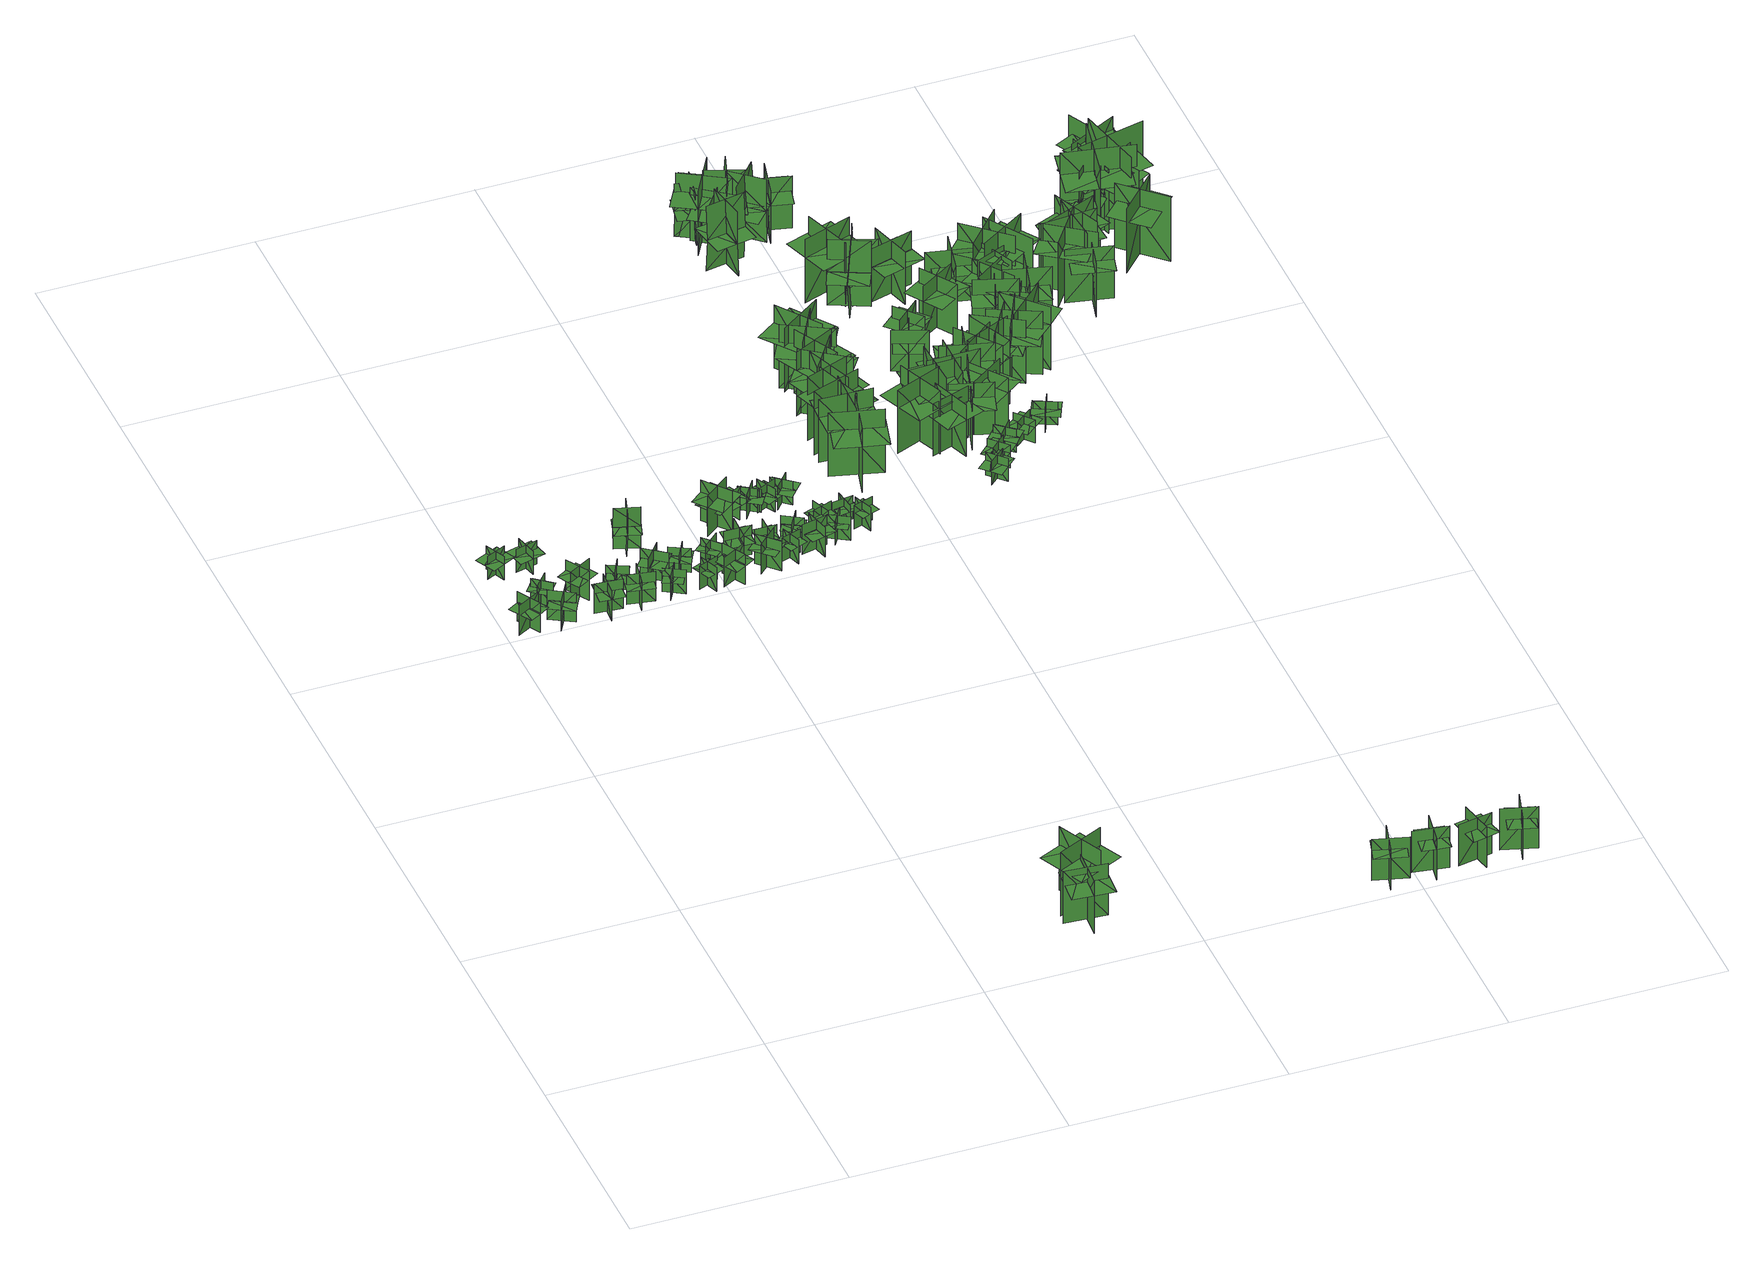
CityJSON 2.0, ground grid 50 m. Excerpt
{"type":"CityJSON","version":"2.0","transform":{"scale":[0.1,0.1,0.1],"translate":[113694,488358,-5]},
"CityObjects":{
"tree1":{"type":"SolitaryVegetationObject","geometry":[{"type":"MultiSurface","lod":"1","boundaries":[[[0,1,2]],[[0,2,3]],[[4,5,6]],[[4,6,7]],[[8,9,10]],[[8,10,11]],[[8,11,12]],[[8,12,13]]]}]},
"tree2":{"type":"SolitaryVegetationObject","geometry":[{"type":"MultiSurface","lod":"1","boundaries":[[[14,15,16]],[[14,16,17]],[[18,19,20]],[[18,20,21]],[[22,23,24]],[[22,24,25]],[[22,25,26]],[[22,26,27]]]}]},
"tree3":{"type":"SolitaryVegetationObject","geometry":[{"type":"MultiSurface","lod":"1","boundaries":[[[28,29,30]],[[28,30,31]],[[32,33,34]],[[32,34,35]],[[36,37,38]],[[36,38,39]],[[36,39,40]],[[36,40,41]]]}]},
"tree4":{"type":"SolitaryVegetationObject","geometry":[{"type":"MultiSurface","lod":"1","boundaries":[[[42,43,44]],[[42,44,45]],[[46,47,48]],[[46,48,49]],[[50,51,52]],[[50,52,53]],[[50,53,54]],[[50,54,55]]]}]},
"tree5":{"type":"SolitaryVegetationObject","geometry":[{"type":"MultiSurface","lod":"1","boundaries":[[[56,57,58]],[[56,58,59]],[[60,61,62]],[[60,62,63]],[[64,65,66]],[[64,66,67]],[[64,67,68]],[[64,68,69]]]}]},
"tree6":{"type":"SolitaryVegetationObject","geometry":[{"type":"MultiSurface","lod":"1","boundaries":[[[70,71,72]],[[70,72,73]],[[74,75,76]],[[74,76,77]],[[78,79,80]],[[78,80,81]],[[78,81,82]],[[78,82,83]]]}]},
"tree7":{"type":"SolitaryVegetationObject","geometry":[{"type":"MultiSurface","lod":"1","boundaries":[[[84,85,86]],[[84,86,87]],[[88,89,90]],[[88,90,91]],[[92,93,94]],[[92,94,95]],[[92,95,96]],[[92,96,97]]]}]},
"tree8":{"type":"SolitaryVegetationObject","geometry":[{"type":"MultiSurface","lod":"1","boundaries":[[[98,99,100]],[[98,100,101]],[[102,103,104]],[[102,104,105]],[[106,107,108]],[[106,108,109]],[[106,109,110]],[[106,110,111]]]}]},
"tree9":{"type":"SolitaryVegetationObject","geometry":[{"type":"MultiSurface","lod":"1","boundaries":[[[112,113,114]],[[112,114,115]],[[116,117,118]],[[116,118,119]],[[120,121,122]],[[120,122,123]],[[120,123,124]],[[120,124,125]]]}]},
"tree10":{"type":"SolitaryVegetationObject","geometry":[{"type":"MultiSurface","lod":"1","boundaries":[[[126,127,128]],[[126,128,129]],[[130,131,132]],[[130,132,133]],[[134,135,136]],[[134,136,137]],[[134,137,138]],[[134,138,139]]]}]},
"tree11":{"type":"SolitaryVegetationObject","geometry":[{"type":"MultiSurface","lod":"1","boundaries":[[[140,141,142]],[[140,142,143]],[[144,145,146]],[[144,146,147]],[[148,149,150]],[[148,150,151]],[[148,151,152]],[[148,152,153]]]}]},
"tree12":{"type":"SolitaryVegetationObject","geometry":[{"type":"MultiSurface","lod":"1","boundaries":[[[154,155,156]],[[154,156,157]],[[158,159,160]],[[158,160,161]],[[162,163,164]],[[162,164,165]],[[162,165,166]],[[162,166,167]]]}]},
"tree13":{"type":"SolitaryVegetationObject","geometry":[{"type":"MultiSurface","lod":"1","boundaries":[[[168,169,170]],[[168,170,171]],[[172,173,174]],[[172,174,175]],[[176,177,173]],[[176,173,172]],[[178,179,169]],[[178,169,168]],[[168,169,180]],[[168,180,181]],[[168,182,183]],[[168,183,169]]]}]},
"tree14":{"type":"SolitaryVegetationObject","geometry":[{"type":"MultiSurface","lod":"1","boundaries":[[[184,185,186]],[[184,186,187]],[[188,189,190]],[[188,190,191]],[[192,193,194]],[[192,194,195]],[[192,195,196]],[[192,196,197]]]}]},
"tree15":{"type":"SolitaryVegetationObject","geometry":[{"type":"MultiSurface","lod":"1","boundaries":[[[198,199,200]],[[198,200,201]],[[202,203,204]],[[202,204,205]],[[206,207,208]],[[206,208,209]],[[206,209,210]],[[206,210,211]]]}]},
"tree16":{"type":"SolitaryVegetationObject","geometry":[{"type":"MultiSurface","lod":"1","boundaries":[[[212,213,214]],[[212,214,215]],[[216,217,218]],[[216,218,219]],[[220,221,222]],[[220,222,223]],[[220,223,224]],[[220,224,225]]]}]},
"tree17":{"type":"SolitaryVegetationObject","geometry":[{"type":"MultiSurface","lod":"1","boundaries":[[[226,227,228]],[[226,228,229]],[[230,231,232]],[[230,232,233]],[[234,235,236]],[[234,236,237]],[[234,237,238]],[[234,238,239]]]}]},
"tree18":{"type":"SolitaryVegetationObject","geometry":[{"type":"MultiSurface","lod":"1","boundaries":[[[240,241,242]],[[240,242,243]],[[244,245,246]],[[244,246,247]],[[248,249,250]],[[248,250,251]],[[248,251,252]],[[248,252,253]]]}]},
"tree19":{"type":"SolitaryVegetationObject","geometry":[{"type":"MultiSurface","lod":"1","boundaries":[[[254,255,256]],[[254,256,257]],[[258,259,260]],[[258,260,261]],[[262,263,264]],[[262,264,265]],[[262,265,266]],[[262,266,267]]]}]},
"tree20":{"type":"SolitaryVegetationObject","geometry":[{"type":"MultiSurface","lod":"1","boundaries":[[[268,269,270]],[[268,270,271]],[[272,273,274]],[[272,274,275]],[[276,277,278]],[[276,278,279]],[[276,279,280]],[[276,280,281]]]}]},
"tree21":{"type":"SolitaryVegetationObject","geometry":[{"type":"MultiSurface","lod":"1","boundaries":[[[282,283,284]],[[282,284,285]],[[286,287,288]],[[286,288,289]],[[290,291,292]],[[290,292,293]],[[290,293,294]],[[290,294,295]]]}]},
"tree22":{"type":"SolitaryVegetationObject","geometry":[{"type":"MultiSurface","lod":"1","boundaries":[[[296,297,298]],[[296,298,299]],[[300,301,302]],[[300,302,303]],[[304,305,306]],[[304,306,307]],[[304,307,308]],[[304,308,309]]]}]},
"tree23":{"type":"SolitaryVegetationObject","geometry":[{"type":"MultiSurface","lod":"1","boundaries":[[[310,311,312]],[[310,312,313]],[[314,315,316]],[[314,316,317]],[[318,319,320]],[[318,320,321]],[[318,321,322]],[[318,322,323]]]}]},
"tree24":{"type":"SolitaryVegetationObject","geometry":[{"type":"MultiSurface","lod":"1","boundaries":[[[324,325,326]],[[324,326,327]],[[328,329,330]],[[328,330,331]],[[332,333,334]],[[332,334,335]],[[332,335,336]],[[332,336,337]]]}]},
"tree25":{"type":"SolitaryVegetationObject","geometry":[{"type":"MultiSurface","lod":"1","boundaries":[[[338,339,340]],[[338,340,341]],[[342,343,344]],[[342,344,345]],[[346,347,348]],[[346,348,349]],[[346,349,350]],[[346,350,351]]]}]},
"tree26":{"type":"SolitaryVegetationObject","geometry":[{"type":"MultiSurface","lod":"1","boundaries":[[[352,353,354]],[[352,354,355]],[[356,357,358]],[[356,358,359]],[[360,361,362]],[[360,362,363]],[[360,363,364]],[[360,364,365]]]}]},
"tree27":{"type":"SolitaryVegetationObject","geometry":[{"type":"MultiSurface","lod":"1","boundaries":[[[366,367,368]],[[366,368,369]],[[370,371,372]],[[370,372,373]],[[374,375,376]],[[374,376,377]],[[374,377,378]],[[374,378,379]]]}]},
"tree28":{"type":"SolitaryVegetationObject","geometry":[{"type":"MultiSurface","lod":"1","boundaries":[[[380,381,382]],[[380,382,383]],[[384,385,386]],[[384,386,387]],[[388,389,390]],[[388,390,391]],[[388,391,392]],[[388,392,393]]]}]},
"tree29":{"type":"SolitaryVegetationObject","geometry":[{"type":"MultiSurface","lod":"1","boundaries":[[[394,395,396]],[[394,396,397]],[[398,399,400]],[[398,400,401]],[[402,403,404]],[[402,404,405]],[[402,405,406]],[[402,406,407]]]}]},
"tree30":{"type":"SolitaryVegetationObject","geometry":[{"type":"MultiSurface","lod":"1","boundaries":[[[408,409,410]],[[408,410,411]],[[412,413,414]],[[412,414,415]],[[416,417,418]],[[416,418,419]],[[416,419,420]],[[416,420,421]]]}]},
"tree31":{"type":"SolitaryVegetationObject","geometry":[{"type":"MultiSurface","lod":"1","boundaries":[[[422,423,424]],[[422,424,425]],[[426,427,428]],[[426,428,429]],[[430,431,432]],[[430,432,433]],[[430,433,434]],[[430,434,435]]]}]},
"tree32":{"type":"SolitaryVegetationObject","geometry":[{"type":"MultiSurface","lod":"1","boundaries":[[[436,437,438]],[[436,438,439]],[[440,441,442]],[[440,442,443]],[[444,445,446]],[[444,446,447]],[[444,447,448]],[[444,448,449]]]}]},
"tree33":{"type":"SolitaryVegetationObject","geometry":[{"type":"MultiSurface","lod":"1","boundaries":[[[450,451,452]],[[450,452,453]],[[454,455,456]],[[454,456,457]],[[458,459,460]],[[458,460,461]],[[458,461,462]],[[458,462,463]]]}]},
"tree34":{"type":"SolitaryVegetationObject","geometry":[{"type":"MultiSurface","lod":"1","boundaries":[[[464,465,466]],[[464,466,467]],[[468,469,470]],[[468,470,471]],[[472,473,474]],[[472,474,475]],[[472,475,476]],[[472,476,477]]]}]},
"tree35":{"type":"SolitaryVegetationObject","geometry":[{"type":"MultiSurface","lod":"1","boundaries":[[[478,479,480]],[[478,480,481]],[[482,483,484]],[[482,484,485]],[[486,487,488]],[[486,488,489]],[[486,489,490]],[[486,490,491]]]}]},
"tree36":{"type":"SolitaryVegetationObject","geometry":[{"type":"MultiSurface","lod":"1","boundaries":[[[492,493,494]],[[492,494,495]],[[496,497,498]],[[496,498,499]],[[500,501,502]],[[500,502,503]],[[500,503,504]],[[500,504,505]]]}]},
"tree37":{"type":"SolitaryVegetationObject","geometry":[{"type":"MultiSurface","lod":"1","boundaries":[[[506,507,508]],[[506,508,509]],[[510,511,512]],[[510,512,513]],[[514,515,516]],[[514,516,517]],[[514,517,518]],[[514,518,519]]]}]},
"tree38":{"type":"SolitaryVegetationObject","geometry":[{"type":"MultiSurface","lod":"1","boundaries":[[[520,521,522]],[[520,522,523]],[[524,525,526]],[[524,526,527]],[[528,529,530]],[[528,530,531]],[[528,532,533]],[[528,533,529]]]}]},
"tree39":{"type":"SolitaryVegetationObject","geometry":[{"type":"MultiSurface","lod":"1","boundaries":[[[534,535,536]],[[534,536,537]],[[538,539,540]],[[538,540,541]],[[542,543,544]],[[542,544,545]],[[542,545,546]],[[542,546,547]]]}]},
"tree40":{"type":"SolitaryVegetationObject","geometry":[{"type":"MultiSurface","lod":"1","boundaries":[[[548,549,550]],[[548,550,551]],[[552,553,554]],[[552,554,555]],[[556,557,558]],[[556,558,559]],[[556,559,560]],[[556,560,561]]]}]},
"tree41":{"type":"SolitaryVegetationObject","geometry":[{"type":"MultiSurface","lod":"1","boundaries":[[[562,563,564]],[[562,564,565]],[[566,567,568]],[[566,568,569]],[[570,571,572]],[[570,572,573]],[[570,573,574]],[[570,574,575]]]}]},
"tree42":{"type":"SolitaryVegetationObject","geometry":[{"type":"MultiSurface","lod":"1","boundaries":[[[576,577,578]],[[576,578,579]],[[580,581,582]],[[580,582,583]],[[584,585,586]],[[584,586,587]],[[584,587,588]],[[584,588,589]]]}]},
"tree43":{"type":"SolitaryVegetationObject","geometry":[{"type":"MultiSurface","lod":"1","boundaries":[[[590,591,592]],[[590,592,593]],[[594,595,596]],[[594,596,597]],[[598,599,600]],[[598,600,601]],[[598,601,602]],[[598,602,603]]]}]},
"tree44":{"type":"SolitaryVegetationObject","geometry":[{"type":"MultiSurface","lod":"1","boundaries":[[[604,605,606]],[[604,606,607]],[[608,609,610]],[[608,610,611]],[[612,613,614]],[[612,614,615]],[[612,616,617]],[[612,617,613]]]}]},
"tree45":{"type":"SolitaryVegetationObject","geometry":[{"type":"MultiSurface","lod":"1","boundaries":[[[618,619,620]],[[618,620,621]],[[622,623,624]],[[622,624,625]],[[626,627,628]],[[626,628,629]],[[626,629,630]],[[626,630,631]]]}]},
"tree46":{"type":"SolitaryVegetationObject","geometry":[{"type":"MultiSurface","lod":"1","boundaries":[[[632,633,634]],[[632,634,635]],[[636,637,638]],[[636,638,639]],[[640,641,642]],[[640,642,643]],[[640,643,644]],[[640,644,645]]]}]},
"tree47":{"type":"SolitaryVegetationObject","geometry":[{"type":"MultiSurface","lod":"1","boundaries":[[[646,647,648]],[[646,648,649]],[[650,651,652]],[[650,652,653]],[[654,655,656]],[[654,656,657]],[[654,658,659]],[[654,659,655]]]}]},
"tree48":{"type":"SolitaryVegetationObject","geometry":[{"type":"MultiSurface","lod":"1","boundaries":[[[660,661,662]],[[660,662,663]],[[664,665,666]],[[664,666,667]],[[668,669,665]],[[668,665,664]],[[670,671,661]],[[670,661,660]],[[660,661,672]],[[660,672,673]],[[660,674,675]],[[660,675,661]]]}]},
"tree49":{"type":"SolitaryVegetationObject","geometry":[{"type":"MultiSurface","lod":"1","boundaries":[[[676,677,678]],[[676,678,679]],[[680,681,682]],[[680,682,683]],[[684,685,681]],[[684,681,680]],[[686,687,677]],[[686,677,676]],[[676,677,688]],[[676,688,689]],[[676,690,691]],[[676,691,677]]]}]},
"tree50":{"type":"SolitaryVegetationObject","geometry":[{"type":"MultiSurface","lod":"1","boundaries":[[[692,693,694]],[[692,694,695]],[[696,697,698]],[[696,698,699]],[[700,701,702]],[[700,702,703]],[[700,703,704]],[[700,704,705]]]}]},
"tree51":{"type":"SolitaryVegetationObject","geometry":[{"type":"MultiSurface","lod":"1","boundaries":[[[706,707,708]],[[706,708,709]],[[710,711,712]],[[710,712,713]],[[714,715,716]],[[714,716,717]],[[714,717,718]],[[714,718,719]]]}]},
"tree52":{"type":"SolitaryVegetationObject","geometry":[{"type":"MultiSurface","lod":"1","boundaries":[[[720,721,722]],[[720,722,723]],[[724,725,726]],[[724,726,727]],[[728,729,730]],[[728,730,731]],[[728,731,732]],[[728,732,733]]]}]},
"tree53":{"type":"SolitaryVegetationObject","geometry":[{"type":"MultiSurface","lod":"1","boundaries":[[[734,735,736]],[[734,736,737]],[[738,739,740]],[[738,740,741]],[[742,743,744]],[[742,744,745]],[[742,743,746]],[[742,746,747]]]}]},
"tree54":{"type":"SolitaryVegetationObject","geometry":[{"type":"MultiSurface","lod":"1","boundaries":[[[748,749,750]],[[748,750,751]],[[752,753,754]],[[752,754,755]],[[756,757,758]],[[756,758,759]],[[756,759,760]],[[756,760,761]]]}]},
"tree55":{"type":"SolitaryVegetationObject","geometry":[{"type":"MultiSurface","lod":"1","boundaries":[[[762,763,764]],[[762,764,765]],[[766,767,768]],[[766,768,769]],[[770,771,772]],[[770,772,773]],[[770,773,774]],[[770,774,775]]]}]},
"tree56":{"type":"SolitaryVegetationObject","geometry":[{"type":"MultiSurface","lod":"1","boundaries":[[[776,777,778]],[[776,778,779]],[[780,781,782]],[[780,782,783]],[[784,785,786]],[[784,786,787]],[[784,787,788]],[[784,788,789]]]}]},
"tree57":{"type":"SolitaryVegetationObject","geometry":[{"type":"MultiSurface","lod":"1","boundaries":[[[790,791,792]],[[790,792,793]],[[794,795,796]],[[794,796,797]],[[798,799,795]],[[798,795,794]],[[800,801,791]],[[800,791,790]],[[790,791,802]],[[790,802,803]],[[790,804,805]],[[790,805,791]]]}]},
"tree58":{"type":"SolitaryVegetationObject","geometry":[{"type":"MultiSurface","lod":"1","boundaries":[[[806,807,808]],[[806,808,809]],[[810,811,812]],[[810,812,813]],[[814,815,816]],[[814,816,817]],[[814,817,818]],[[814,818,819]]]}]},
"tree59":{"type":"SolitaryVegetationObject","geometry":[{"type":"MultiSurface","lod":"1","boundaries":[[[820,821,822]],[[820,822,823]],[[824,825,826]],[[824,826,827]],[[828,829,825]],[[828,825,824]],[[830,831,821]],[[830,821,820]],[[820,821,832]],[[820,832,833]],[[820,834,835]],[[820,835,821]]]}]},
"tree60":{"type":"SolitaryVegetationObject","geometry":[{"type":"MultiSurface","lod":"1","boundaries":[[[836,837,838]],[[836,838,839]],[[840,841,842]],[[840,842,843]],[[844,845,846]],[[844,846,847]],[[844,847,848]],[[844,848,849]]]}]},
"tree61":{"type":"SolitaryVegetationObject","geometry":[{"type":"MultiSurface","lod":"1","boundaries":[[[850,851,852]],[[850,852,853]],[[854,855,856]],[[854,856,857]],[[858,859,860]],[[858,860,861]],[[858,862,863]],[[858,863,859]]]}]},
"tree62":{"type":"SolitaryVegetationObject","geometry":[{"type":"MultiSurface","lod":"1","boundaries":[[[864,865,866]],[[864,866,867]],[[868,869,870]],[[868,870,871]],[[872,873,874]],[[872,874,875]],[[872,875,876]],[[872,876,877]]]}]},
"tree63":{"type":"SolitaryVegetationObject","geometry":[{"type":"MultiSurface","lod":"1","boundaries":[[[878,879,880]],[[878,880,881]],[[882,883,884]],[[882,884,885]],[[886,887,888]],[[886,888,889]],[[886,889,890]],[[886,890,891]]]}]},
"tree64":{"type":"SolitaryVegetationObject","geometry":[{"type":"MultiSurface","lod":"1","boundaries":[[[892,893,894]],[[892,894,895]],[[896,897,898]],[[896,898,899]],[[900,901,902]],[[900,902,903]],[[900,903,904]],[[900,904,905]]]}]},
"tree65":{"type":"SolitaryVegetationObject","geometry":[{"type":"MultiSurface","lod":"1","boundaries":[[[906,907,908]],[[906,908,909]],[[910,911,912]],[[910,912,913]],[[914,915,916]],[[914,916,917]],[[914,917,918]],[[914,918,919]]]}]},
"tree66":{"type":"SolitaryVegetationObject","geometry":[{"type":"MultiSurface","lod":"1","boundaries":[[[920,921,922]],[[920,922,923]],[[924,925,926]],[[924,926,927]],[[928,929,925]],[[928,925,924]],[[930,931,921]],[[930,921,920]],[[920,921,932]],[[920,932,933]],[[920,934,935]],[[920,935,921]]]}]},
"tree67":{"type":"SolitaryVegetationObject","geometry":[{"type":"MultiSurface","lod":"1","boundaries":[[[936,937,938]],[[936,938,939]],[[940,941,942]],[[940,942,943]],[[944,945,946]],[[944,946,947]],[[944,947,948]],[[944,948,949]]]}]},
"tree68":{"type":"SolitaryVegetationObject","geometry":[{"type":"MultiSurface","lod":"1","boundaries":[[[950,951,952]],[[950,952,953]],[[954,955,956]],[[954,956,957]],[[958,959,960]],[[958,960,961]],[[958,961,962]],[[958,962,963]]]}]},
"tree69":{"type":"SolitaryVegetationObject","geometry":[{"type":"MultiSurface","lod":"1","boundaries":[[[964,965,966]],[[964,966,967]],[[968,969,970]],[[968,970,971]],[[972,973,974]],[[972,974,975]],[[972,975,976]],[[972,976,977]]]}]},
"tree70":{"type":"SolitaryVegetationObject","geometry":[{"type":"MultiSurface","lod":"1","boundaries":[[[978,979,980]],[[978,980,981]],[[982,983,984]],[[982,984,985]],[[986,987,988]],[[986,988,989]],[[986,987,990]],[[986,990,991]]]}]},
"tree71":{"type":"SolitaryVegetationObject","geometry":[{"type":"MultiSurface","lod":"1","boundaries":[[[992,993,994]],[[992,994,995]],[[996,997,998]],[[996,998,999]],[[1000,1001,1002]],[[1000,1002,1003]],[[1000,1003,1004]],[[1000,1004,1005]]]}]},
"tree72":{"type":"SolitaryVegetationObject","geometry":[{"type":"MultiSurface","lod":"1","boundaries":[[[1006,1007,1008]],[[1006,1008,1009]],[[1010,1011,1012]],[[1010,1012,1013]],[[1014,1015,1016]],[[1014,1016,1017]],[[1014,1017,1018]],[[1014,1018,1019]]]}]},
"tree73":{"type":"SolitaryVegetationObject","geometry":[{"type":"MultiSurface","lod":"1","boundaries":[[[1020,1021,1022]],[[1020,1022,1023]],[[1024,1025,1026]],[[1024,1026,1027]],[[1028,1029,1030]],[[1028,1030,1031]],[[1028,1031,1032]],[[1028,1032,1033]]]}]},
"tree74":{"type":"SolitaryVegetationObject","geometry":[{"type":"MultiSurface","lod":"1","boundaries":[[[1034,1035,1036]],[[1034,1036,1037]],[[1038,1039,1040]],[[1038,1040,1041]],[[1042,1043,1044]],[[1042,1044,1045]],[[1042,1043,1046]],[[1042,1046,1047]]]}]},
"tree75":{"type":"SolitaryVegetationObject","geometry":[{"type":"MultiSurface","lod":"1","boundaries":[[[1048,1049,1050]],[[1048,1050,1051]],[[1052,1053,1054]],[[1052,1054,1055]],[[1056,1057,1058]],[[1056,1058,1059]],[[1056,1059,1060]],[[1056,1060,1061]]]}]},
"tree76":{"type":"SolitaryVegetationObject","geometry":[{"type":"MultiSurface","lod":"1","boundaries":[[[1062,1063,1064]],[[1062,1064,1065]],[[1066,1067,1068]],[[1066,1068,1069]],[[1070,1071,1072]],[[1070,1072,1073]],[[1070,1073,1074]],[[1070,1074,1075]]]}]},
"tree77":{"type":"SolitaryVegetationObject","geometry":[{"type":"MultiSurface","lod":"1","boundaries":[[[1076,1077,1078]],[[1076,1078,1079]],[[1080,1081,1082]],[[1080,1082,1083]],[[1084,1085,1086]],[[1084,1086,1087]],[[1084,1087,1088]],[[1084,1088,1089]]]}]},
"tree78":{"type":"SolitaryVegetationObject","geometry":[{"type":"MultiSurface","lod":"1","boundaries":[[[1090,1091,1092]],[[1090,1092,1093]],[[1094,1095,1096]],[[1094,1096,1097]],[[1098,1099,1100]],[[1098,1100,1101]],[[1098,1101,1102]],[[1098,1102,1103]]]}]},
"tree79":{"type":"SolitaryVegetationObject","geometry":[{"type":"MultiSurface","lod":"1","boundaries":[[[1104,1105,1106]],[[1104,1106,1107]],[[1108,1109,1110]],[[1108,1110,1111]],[[1112,1113,1114]],[[1112,1114,1115]],[[1112,1115,1116]],[[1112,1116,1117]]]}]},
"tree80":{"type":"SolitaryVegetationObject","geometry":[{"type":"MultiSurface","lod":"1","boundaries":[[[1118,1119,1120]],[[1118,1120,1121]],[[1122,1123,1124]],[[1122,1124,1125]],[[1126,1127,1128]],[[1126,1128,1129]],[[1126,1130,1131]],[[1126,1131,1127]]]}]},
"tree81":{"type":"SolitaryVegetationObject","geometry":[{"type":"MultiSurface","lod":"1","boundaries":[[[1132,1133,1134]],[[1132,1134,1135]],[[1136,1137,1138]],[[1136,1138,1139]],[[1140,1141,1142]],[[1140,1142,1143]],[[1140,1141,1144]],[[1140,1144,1145]]]}]},
"tree82":{"type":"SolitaryVegetationObject","geometry":[{"type":"MultiSurface","lod":"1","boundaries":[[[1146,1147,1148]],[[1146,1148,1149]],[[1150,1151,1152]],[[1150,1152,1153]],[[1154,1155,1156]],[[1154,1156,1157]],[[1154,1155,1158]],[[1154,1158,1159]]]}]},
"tree83":{"type":"SolitaryVegetationObject","geometry":[{"type":"MultiSurface","lod":"1","boundaries":[[[1160,1161,1162]],[[1160,1162,1163]],[[1164,1165,1166]],[[1164,1166,1167]],[[1168,1169,1170]],[[1168,1170,1171]],[[1168,1172,1173]],[[1168,1173,1169]]]}]},
"tree84":{"type":"SolitaryVegetationObject","geometry":[{"type":"MultiSurface","lod":"1","boundaries":[[[1174,1175,1176]],[[1174,1176,1177]],[[1178,1179,1180]],[[1178,1180,1181]],[[1182,1183,1184]],[[1182,1184,1185]],[[1182,1183,1186]],[[1182,1186,1187]]]}]},
"tree85":{"type":"SolitaryVegetationObject","geometry":[{"type":"MultiSurface","lod":"1","boundaries":[[[1188,1189,1190]],[[1188,1190,1191]],[[1192,1193,1194]],[[1192,1194,1195]],[[1196,1197,1198]],[[1196,1198,1199]],[[1196,1200,1201]],[[1196,1201,1197]]]}]},
"tree86":{"type":"SolitaryVegetationObject","geometry":[{"type":"MultiSurface","lod":"1","boundaries":[[[1202,1203,1204]],[[1202,1204,1205]],[[1206,1207,1208]],[[1206,1208,1209]],[[1210,1211,1212]],[[1210,1212,1213]],[[1210,1214,1215]],[[1210,1215,1211]]]}]},
"tree87":{"type":"SolitaryVegetationObject","geometry":[{"type":"MultiSurface","lod":"1","boundaries":[[[1216,1217,1218]],[[1216,1218,1219]],[[1220,1221,1222]],[[1220,1222,1223]],[[1224,1225,1226]],[[1224,1226,1227]],[[1224,1228,1229]],[[1224,1229,1225]]]}]},
"tree88":{"type":"SolitaryVegetationObject","geometry":[{"type":"MultiSurface","lod":"1","boundaries":[[[1230,1231,1232]],[[1230,1232,1233]],[[1234,1235,1236]],[[1234,1236,1237]],[[1238,1239,1240]],[[1238,1240,1241]],[[1238,1242,1243]],[[1238,1243,1239]]]}]},
"tree89":{"type":"SolitaryVegetationObject","geometry":[{"type":"MultiSurface","lod":"1","boundaries":[[[1244,1245,1246]],[[1244,1246,1247]],[[1248,1249,1250]],[[1248,1250,1251]],[[1252,1253,1254]],[[1252,1254,1255]],[[1252,1256,1257]],[[1252,1257,1253]]]}]},
"tree90":{"type":"SolitaryVegetationObject","geometry":[{"type":"MultiSurface","lod":"1","boundaries":[[[1258,1259,1260]],[[1258,1260,1261]],[[1262,1263,1264]],[[1262,1264,1265]],[[1266,1267,1263]],[[1266,1263,1262]],[[1268,1269,1259]],[[1268,1259,1258]],[[1258,1259,1270]],[[1258,1270,1271]],[[1258,1272,1273]],[[1258,1273,1259]]]}]},
"tree91":{"type":"SolitaryVegetationObject","geometry":[{"type":"MultiSurface","lod":"1","boundaries":[[[1274,1275,1276]],[[1274,1276,1277]],[[1278,1279,1280]],[[1278,1280,1281]],[[1282,1283,1284]],[[1282,1284,1285]],[[1282,1286,1287]],[[1282,1287,1283]]]}]},
"tree92":{"type":"SolitaryVegetationObject","geometry":[{"type":"MultiSurface","lod":"1","boundaries":[[[1288,1289,1290]],[[1288,1290,1291]],[[1292,1293,1294]],[[1292,1294,1295]],[[1296,1297,1298]],[[1296,1298,1299]],[[1296,1300,1301]],[[1296,1301,1297]]]}]},
"tree93":{"type":"SolitaryVegetationObject","geometry":[{"type":"MultiSurface","lod":"1","boundaries":[[[1302,1303,1304]],[[1302,1304,1305]],[[1306,1307,1308]],[[1306,1308,1309]],[[1310,1311,1312]],[[1310,1312,1313]],[[1310,1314,1315]],[[1310,1315,1311]]]}]},
"tree94":{"type":"SolitaryVegetationObject","geometry":[{"type":"MultiSurface","lod":"1","boundaries":[[[1316,1317,1318]],[[1316,1318,1319]],[[1320,1321,1322]],[[1320,1322,1323]],[[1324,1325,1326]],[[1324,1326,1327]],[[1324,1328,1329]],[[1324,1329,1325]]]}]},
"tree95":{"type":"SolitaryVegetationObject","geometry":[{"type":"MultiSurface","lod":"1","boundaries":[[[1330,1331,1332]],[[1330,1332,1333]],[[1334,1335,1336]],[[1334,1336,1337]],[[1338,1339,1340]],[[1338,1340,1341]],[[1338,1342,1343]],[[1338,1343,1339]]]}]},
"tree96":{"type":"SolitaryVegetationObject","geometry":[{"type":"MultiSurface","lod":"1","boundaries":[[[1344,1345,1346]],[[1344,1346,1347]],[[1348,1349,1350]],[[1348,1350,1351]],[[1352,1353,1354]],[[1352,1354,1355]],[[1352,1356,1357]],[[1352,1357,1353]]]}]},
"tree97":{"type":"SolitaryVegetationObject","geometry":[{"type":"MultiSurface","lod":"1","boundaries":[[[1358,1359,1360]],[[1358,1360,1361]],[[1362,1363,1364]],[[1362,1364,1365]],[[1366,1367,1368]],[[1366,1368,1369]],[[1366,1370,1371]],[[1366,1371,1367]]]}]},
"tree98":{"type":"SolitaryVegetationObject","geometry":[{"type":"MultiSurface","lod":"1","boundaries":[[[1372,1373,1374]],[[1372,1374,1375]],[[1376,1377,1378]],[[1376,1378,1379]],[[1380,1381,1377]],[[1380,1377,1376]],[[1382,1383,1373]],[[1382,1373,1372]],[[1372,1373,1384]],[[1372,1384,1385]],[[1372,1386,1387]],[[1372,1387,1373]]]}]}
},
"vertices":[
[35,1548,22],[66,1493,22],[66,1493,101],[35,1548,101],[22,1500,22],[77,1531,22],[77,1531,101],[22,1500,101],[33,1543,75],[8,1528,75],[40,1474,75],[65,1488,75],[90,1503,75],[59,1557,75],
[55,1674,37],[55,1674,99],[33,1723,99],[33,1723,37],[22,1687,37],[22,1687,99],[68,1709,99],[68,1709,37],[14,1684,79],[26,1660,79],[84,1687,79],[73,1711,79],[61,1735,79],[3,1708,79],
[119,1552,35],[80,1583,35],[80,1583,98],[119,1552,98],[115,1591,35],[83,1552,35],[83,1552,98],[115,1591,98],[119,1556,78],[133,1575,78],[93,1606,78],[79,1587,78],[65,1569,78],[104,1538,78],
[97,1531,22],[151,1500,22],[151,1500,100],[97,1531,100],[110,1483,22],[141,1537,22],[141,1537,100],[110,1483,100],[98,1525,75],[84,1500,75],[139,1469,75],[153,1495,75],[167,1520,75],[112,1551,75],
[120,1673,34],[120,1673,96],[107,1725,96],[107,1725,34],[89,1692,34],[89,1692,96],[140,1705,96],[140,1705,34],[82,1690,76],[88,1664,76],[150,1680,76],[144,1706,76],[138,1732,76],[75,1716,76],
[214,1586,34],[160,1555,34],[160,1555,113],[214,1586,113],[166,1599,34],[198,1545,34],[198,1545,113],[166,1599,113],[209,1588,87],[194,1613,87],[140,1581,87],[155,1556,87],[170,1531,87],[224,1563,87],
[223,1476,22],[228,1539,22],[228,1539,101],[223,1476,101],[261,1508,22],[198,1514,22],[198,1514,101],[261,1508,101],[227,1480,76],[256,1478,76],[261,1540,76],[232,1542,76],[203,1544,76],[198,1482,76],
[254,1539,32],[277,1584,32],[277,1584,95],[254,1539,95],[292,1552,32],[247,1574,32],[247,1574,95],[292,1552,95],[259,1540,74],[280,1530,74],[302,1576,74],[281,1586,74],[260,1596,74],[238,1550,74],
[335,1508,22],[273,1519,22],[273,1519,100],[335,1508,100],[307,1549,22],[295,1487,22],[295,1487,100],[307,1549,100],[332,1513,75],[337,1541,75],[275,1552,75],[270,1523,75],[265,1495,75],[327,1484,75],
[331,1541,31],[369,1591,31],[369,1591,109],[331,1541,109],[380,1548,31],[330,1586,31],[330,1586,109],[380,1548,109],[336,1542,84],[360,1524,84],[397,1575,84],[374,1592,84],[351,1609,84],[313,1559,84],
[365,1498,22],[390,1542,22],[390,1542,85],[365,1498,85],[404,1508,22],[360,1533,22],[360,1533,85],[404,1508,85],[370,1499,65],[390,1488,65],[414,1532,65],[394,1543,65],[373,1554,65],[349,1510,65],
[840,150,13],[741,158,13],[741,158,151],[840,150,151],[797,201,13],[789,102,13],[789,102,151],[797,201,151],[797,201,113],[748,205,113],[740,106,113],[789,102,113],[839,98,113],[847,197,113],
[347,1717,89],[330,1660,89],[360,1651,89],[377,1708,89],[368,1681,89],[311,1698,89],[310,1694,143],[366,1677,143],[366,1677,34],[310,1694,34],[345,1717,34],[328,1660,34],[330,1660,143],[347,1717,143],[318,1725,89],[301,1668,89],
[827,160,13],[775,270,13],[775,270,182],[827,160,182],[855,236,13],[745,184,13],[745,184,182],[855,236,182],[855,236,135],[829,291,135],[719,239,135],[745,184,135],[771,129,135],[881,181,135],
[393,1587,31],[437,1563,31],[437,1563,94],[393,1587,94],[404,1548,31],[428,1593,31],[428,1593,94],[404,1548,94],[394,1582,73],[383,1562,73],[427,1538,73],[438,1559,73],[449,1579,73],[405,1603,73],
[468,1494,21],[450,1541,21],[450,1541,84],[468,1494,84],[484,1531,21],[437,1513,21],[437,1513,84],[484,1531,84],[470,1499,64],[492,1508,64],[473,1554,64],[451,1545,64],[430,1536,64],[449,1490,64],
[504,1555,31],[470,1592,31],[470,1592,94],[504,1555,94],[506,1595,31],[469,1561,31],[469,1561,94],[506,1595,94],[505,1560,73],[521,1576,73],[486,1612,73],[470,1596,73],[453,1580,73],[488,1544,73],
[503,1551,20],[534,1496,20],[534,1496,99],[503,1551,99],[489,1503,20],[545,1533,20],[545,1533,99],[489,1503,98],[501,1545,73],[476,1531,73],[507,1476,73],[533,1491,73],[558,1505,73],[527,1560,73],
[552,1611,31],[551,1548,31],[551,1548,109],[552,1611,109],[516,1576,31],[579,1575,31],[579,1575,109],[516,1576,109],[548,1607,84],[519,1607,84],[518,1544,84],[547,1544,84],[576,1544,84],[577,1607,84],
[568,1662,33],[520,1722,33],[520,1722,141],[568,1662,141],[574,1713,33],[514,1665,33],[514,1665,141],[574,1713,141],[574,1713,110],[550,1744,110],[489,1695,110],[514,1665,110],[538,1635,110],[598,1683,110],
[621,1507,23],[578,1553,23],[578,1553,102],[621,1507,102],[622,1557,23],[577,1514,23],[577,1514,102],[622,1557,102],[622,1513,76],[642,1534,76],[598,1578,76],[578,1558,76],[557,1537,76],[601,1493,76],
[570,1730,33],[570,1730,95],[526,1699,95],[526,1699,33],[563,1694,33],[563,1694,95],[533,1737,95],[533,1737,33],[567,1688,75],[589,1703,75],[553,1756,75],[531,1740,75],[509,1725,75],[545,1673,75],
[615,1605,32],[615,1555,32],[615,1555,94],[615,1605,94],[587,1577,32],[637,1577,32],[637,1577,94],[587,1577,94],[611,1602,74],[588,1602,74],[589,1552,74],[612,1552,74],[635,1553,74],[634,1603,74],
[564,1707,33],[564,1707,95],[613,1728,95],[613,1728,33],[577,1740,33],[577,1740,95],[598,1693,95],[598,1693,33],[574,1747,75],[550,1737,75],[576,1678,75],[600,1689,75],[625,1700,75],[599,1758,75],
[662,1512,28],[645,1560,28],[645,1560,91],[662,1512,91],[679,1548,28],[632,1532,28],[632,1532,91],[679,1548,91],[664,1517,70],[686,1525,70],[669,1572,70],[647,1564,70],[625,1556,70],[643,1508,70],
[643,1738,32],[643,1738,94],[614,1693,94],[614,1693,32],[650,1703,32],[650,1703,94],[606,1731,94],[606,1731,32],[657,1699,74],[671,1721,74],[617,1756,74],[603,1733,74],[588,1711,74],[642,1676,74],
[655,1601,32],[699,1575,32],[699,1575,95],[655,1601,95],[665,1562,32],[691,1606,32],[691,1606,95],[665,1562,95],[656,1596,75],[645,1576,75],[688,1551,75],[700,1572,75],[711,1592,75],[668,1617,75],
[680,1539,28],[742,1554,28],[742,1554,107],[680,1539,107],[723,1513,28],[709,1574,28],[709,1574,107],[723,1513,107],[685,1536,81],[692,1508,81],[753,1523,81],[746,1551,81],[739,1579,81],[678,1564,81],
[690,1726,33],[690,1726,95],[642,1702,95],[642,1702,33],[678,1692,33],[678,1692,95],[654,1738,95],[654,1738,33],[681,1685,74],[705,1697,74],[676,1754,74],[652,1742,74],[628,1730,74],[657,1672,74],
[719,1737,34],[719,1737,96],[685,1696,96],[685,1696,34],[721,1701,34],[721,1701,96],[682,1734,96],[682,1734,34],[727,1696,75],[745,1716,75],[696,1757,75],[679,1737,75],[661,1717,75],[710,1675,75],
[773,1608,34],[726,1591,34],[726,1591,96],[773,1608,96],[737,1625,34],[754,1578,34],[754,1578,96],[737,1625,96],[769,1610,76],[760,1632,76],[714,1614,76],[722,1592,76],[730,1571,76],[777,1589,76],
[793,1546,30],[750,1572,30],[750,1572,93],[793,1546,93],[783,1585,30],[757,1542,30],[757,1542,93],[783,1585,93],[792,1550,73],[804,1570,73],[760,1596,73],[749,1576,73],[737,1556,73],[780,1530,73],
[773,1604,33],[823,1611,33],[823,1611,96],[773,1604,96],[805,1580,33],[798,1630,33],[798,1630,96],[805,1580,96],[777,1601,76],[780,1578,76],[830,1586,76],[826,1609,76],[822,1632,76],[773,1624,76],
[843,1557,33],[826,1604,33],[826,1604,96],[843,1557,96],[860,1593,33],[813,1576,33],[813,1576,96],[860,1593,96],[846,1561,76],[867,1569,76],[849,1616,76],[828,1608,76],[806,1599,76],[824,1552,76],
[946,1739,32],[828,1769,32],[828,1769,201],[946,1739,201],[905,1808,32],[875,1691,32],[875,1691,201],[905,1808,201],[905,1808,154],[846,1823,154],[816,1706,154],[875,1691,154],[934,1676,154],[964,1793,154],
[888,1760,34],[893,1881,34],[893,1881,203],[888,1760,203],[948,1814,34],[826,1819,34],[826,1819,203],[948,1814,203],[948,1814,155],[950,1875,155],[829,1880,155],[826,1819,155],[824,1759,155],[945,1754,155],
[942,1889,33],[827,1849,33],[827,1849,202],[942,1889,202],[869,1925,33],[909,1810,33],[909,1810,202],[869,1925,202],[869,1925,155],[811,1905,155],[851,1790,155],[909,1810,155],[966,1830,155],[926,1945,155],
[1481,31,21],[1401,52,21],[1401,52,130],[1481,31,130],[1448,87,21],[1427,7,21],[1427,7,130],[1448,87,130],[1474,32,102],[1401,52,102],[1393,21,102],[1466,1,102],[1483,64,102],[1410,84,102],
[912,1869,33],[869,1983,33],[869,1983,202],[912,1869,202],[946,1943,33],[832,1900,33],[832,1900,202],[946,1943,202],[946,1943,154],[925,2000,154],[811,1957,154],[832,1900,154],[854,1843,154],[967,1886,154],
[847,2000,33],[947,1930,33],[947,1930,202],[847,2000,202],[861,1920,33],[930,2020,33],[930,2020,202],[861,1920,202],[861,1920,154],[911,1885,154],[980,1985,154],[930,2020,154],[880,2054,154],[811,1954,154],
[866,2066,33],[922,1958,33],[922,1958,202],[866,2066,202],[841,1989,33],[949,2045,33],[949,2045,202],[841,1989,202],[841,1989,155],[869,1935,155],[977,1991,155],[949,2045,155],[921,2099,155],[813,2043,155],
[842,2092,34],[949,2034,34],[949,2034,203],[842,2092,203],[865,2015,34],[923,2122,34],[923,2122,203],[865,2015,203],[865,2015,156],[918,1986,156],[976,2093,156],[923,2122,156],[869,2151,156],[811,2044,156],
[847,2074,35],[946,2145,35],[946,2145,204],[847,2074,204],[927,2060,35],[856,2159,35],[856,2159,204],[927,2060,204],[927,2060,157],[976,2096,157],[905,2195,157],[856,2159,157],[806,2123,157],[878,2025,157],
[1544,87,20],[1531,5,20],[1531,5,130],[1544,87,130],[1491,48,20],[1573,36,20],[1573,36,130],[1491,48,130],[1543,80,102],[1531,5,102],[1564,1,102],[1575,75,102],[1510,85,102],[1499,10,102],
[1108,1839,30],[995,1793,30],[995,1793,199],[1108,1839,199],[1033,1871,30],[1079,1758,30],[1079,1758,199],[1033,1871,199],[1033,1871,151],[977,1848,151],[1023,1735,151],[1079,1758,151],[1136,1781,151],[1089,1894,151],
[1127,1730,31],[1093,1824,31],[1093,1824,169],[1127,1730,169],[1155,1790,31],[1062,1757,31],[1062,1757,169],[1155,1790,169],[1155,1790,130],[1139,1837,130],[1045,1804,130],[1062,1757,130],[1078,1710,130],[1172,1743,130],
[1629,89,19],[1646,8,19],[1646,8,128],[1629,89,128],[1593,35,19],[1674,51,19],[1674,51,128],[1593,35,128],[1631,82,100],[1646,8,100],[1678,15,100],[1663,89,100],[1599,76,100],[1614,2,100],
[900,2491,117],[883,2583,117],[835,2574,117],[852,2482,117],[846,2526,117],[938,2543,117],[937,2549,203],[845,2532,203],[845,2532,31],[937,2549,31],[903,2491,31],[887,2583,31],[883,2583,203],[900,2491,203],[946,2499,117],[930,2591,117],
[854,2618,104],[868,2693,104],[829,2701,105],[815,2625,105],[823,2661,104],[898,2648,104],[899,2652,174],[824,2666,174],[824,2666,34],[899,2652,34],[857,2618,34],[871,2693,34],[868,2693,174],[854,2618,174],[892,2611,105],[906,2687,105],
[1107,1795,30],[1102,1916,30],[1102,1916,199],[1107,1795,199],[1162,1854,30],[1041,1849,30],[1041,1849,199],[1162,1854,199],[1162,1854,152],[1160,1915,152],[1038,1910,152],[1041,1849,152],[1043,1788,152],[1165,1793,152],
[1185,1634,16],[1185,1634,78],[1149,1673,78],[1149,1673,16],[1149,1636,16],[1149,1636,78],[1187,1671,78],[1187,1671,16],[1143,1630,57],[1162,1611,57],[1208,1655,57],[1190,1674,57],[1172,1694,57],[1125,1650,57],
[828,2667,32],[933,2606,32],[933,2606,201],[828,2667,201],[849,2588,32],[909,2694,32],[909,2694,201],[849,2588,201],[849,2588,154],[901,2558,154],[962,2664,154],[909,2694,154],[856,2724,154],[796,2619,154],
[866,2569,32],[929,2654,32],[929,2654,173],[866,2569,173],[937,2580,32],[852,2643,32],[852,2643,173],[937,2580,173],[869,2567,126],[931,2652,126],[889,2684,126],[826,2598,126],[966,2627,126],[904,2542,126],
[1170,1718,14],[1170,1718,76],[1207,1679,76],[1207,1679,14],[1206,1716,14],[1206,1716,76],[1169,1681,76],[1169,1681,14],[1212,1722,55],[1193,1741,55],[1147,1697,55],[1166,1677,55],[1184,1658,55],[1231,1703,55],
[1175,1842,30],[1147,1747,30],[1147,1747,168],[1175,1842,168],[1117,1811,30],[1212,1783,30],[1212,1783,168],[1117,1811,168],[1117,1811,130],[1103,1763,130],[1198,1735,130],[1212,1783,130],[1226,1831,130],[1131,1859,130],
[1148,1924,29],[1147,1802,29],[1147,1802,198],[1148,1924,198],[1090,1867,29],[1212,1867,29],[1212,1867,198],[1090,1867,198],[1090,1867,150],[1090,1807,150],[1211,1806,150],[1212,1867,150],[1212,1928,150],[1090,1928,150],
[883,2650,119],[971,2620,119],[987,2666,119],[898,2696,119],[940,2680,119],[910,2591,119],[916,2589,205],[945,2678,205],[945,2678,33],[916,2589,33],[881,2646,33],[970,2616,33],[971,2620,205],[883,2650,205],[868,2605,119],[956,2575,119],
[1086,2068,29],[1162,2039,29],[1162,2039,137],[1086,2068,137],[1108,2020,29],[1108,2020,137],[1137,2096,137],[1137,2096,29],[1108,2020,103],[1139,2008,103],[1163,2069,103],[1131,2081,103],[1099,2093,103],[1076,2032,103],
[998,2574,118],[927,2635,118],[896,2598,119],[966,2537,119],[933,2568,118],[995,2638,118],[990,2642,204],[929,2571,204],[929,2571,33],[990,2642,33],[1000,2576,33],[930,2638,33],[927,2635,204],[998,2574,204],[1029,2609,119],[958,2671,119],
[1237,1763,12],[1237,1763,74],[1203,1721,74],[1203,1721,12],[1240,1727,12],[1240,1727,74],[1200,1760,74],[1200,1760,12],[1246,1722,54],[1263,1742,54],[1214,1783,54],[1197,1762,54],[1180,1742,54],[1229,1701,54],
[1751,89,18],[1728,9,18],[1728,9,128],[1751,89,128],[1694,57,18],[1774,34,18],[1774,34,128],[1694,57,128],[1749,82,99],[1728,9,99],[1760,0,99],[1781,73,99],[1718,91,99],[1697,18,99],
[1132,1906,28],[1250,1877,28],[1250,1877,197],[1132,1906,197],[1173,1836,28],[1203,1954,28],[1203,1954,197],[1173,1836,197],[1173,1836,150],[1232,1822,150],[1262,1940,150],[1203,1954,150],[1144,1969,150],[1114,1851,150],
[1251,1855,30],[1170,1796,30],[1170,1796,169],[1251,1855,169],[1185,1865,30],[1244,1785,30],[1244,1785,169],[1185,1865,169],[1185,1865,130],[1145,1835,130],[1204,1755,130],[1244,1785,130],[1284,1814,130],[1225,1894,130],
[1039,2429,28],[1079,2314,28],[1079,2314,197],[1039,2429,197],[1003,2356,28],[1118,2397,28],[1118,2397,197],[1003,2356,197],[1003,2356,149],[1023,2299,149],[1138,2339,149],[1118,2397,149],[1098,2454,149],[983,2414,149],
[1118,2144,31],[1170,2086,31],[1170,2086,139],[1118,2144,139],[1115,2092,31],[1172,2144,31],[1172,2144,139],[1115,2092,139],[1115,2092,109],[1141,2063,109],[1198,2115,109],[1172,2144,109],[1146,2173,109],[1089,2121,109],
[1044,2334,116],[1129,2296,116],[1149,2340,116],[1064,2379,116],[1104,2358,116],[1066,2273,116],[1071,2271,202],[1109,2356,202],[1109,2356,30],[1071,2271,30],[1043,2331,30],[1128,2292,30],[1129,2296,202],[1044,2334,202],[1025,2291,116],[1110,2253,116],
[1265,1949,27],[1170,1873,27],[1170,1873,196],[1265,1949,196],[1185,1958,27],[1261,1863,27],[1261,1863,196],[1185,1958,196],[1185,1958,149],[1137,1920,149],[1214,1825,149],[1261,1863,149],[1308,1902,149],[1232,1996,149],
[1257,1790,8],[1257,1790,70],[1291,1749,70],[1291,1749,8],[1293,1786,8],[1293,1786,70],[1253,1753,70],[1253,1753,8],[1299,1791,50],[1281,1811,50],[1232,1770,50],[1249,1750,50],[1266,1729,50],[1316,1770,50],
[973,2628,31],[1070,2607,31],[1070,2607,170],[973,2628,170],[1008,2572,31],[1030,2669,31],[1030,2669,170],[1008,2572,170],[1008,2572,131],[1057,2561,131],[1079,2658,131],[1030,2669,131],[981,2680,131],[960,2583,131],
[1062,2372,29],[1161,2336,29],[1161,2336,170],[1062,2372,170],[1092,2307,29],[1128,2407,29],[1128,2407,170],[1092,2307,170],[1060,2369,123],[1160,2333,123],[1178,2383,123],[1078,2419,123],[1145,2293,123],[1046,2329,123],
[1308,1956,26],[1197,1906,26],[1197,1906,195],[1308,1956,195],[1232,1985,26],[1282,1874,26],[1282,1874,195],[1232,1985,195],[1232,1985,148],[1177,1960,148],[1227,1849,148],[1282,1874,148],[1338,1899,148],[1288,2010,148],
[1338,1926,27],[1234,1988,27],[1234,1988,196],[1338,1926,196],[1319,2004,27],[1256,1900,27],[1256,1900,196],[1319,2004,196],[1319,2004,149],[1266,2035,149],[1204,1931,149],[1256,1900,149],[1309,1869,149],[1371,1973,149],
[1346,1824,8],[1346,1824,70],[1324,1776,70],[1324,1776,8],[1358,1790,8],[1358,1790,70],[1311,1812,70],[1311,1812,8],[1365,1787,50],[1377,1811,50],[1319,1838,50],[1307,1814,50],[1296,1790,50],[1354,1762,50],
[1135,2306,30],[1236,2335,30],[1236,2335,171],[1135,2306,171],[1198,2272,30],[1168,2373,30],[1168,2373,171],[1198,2272,171],[1135,2303,124],[1237,2332,124],[1222,2383,124],[1121,2354,124],[1249,2291,124],[1147,2262,124],
[1208,2218,26],[1262,2134,26],[1262,2134,164],[1208,2218,164],[1193,2153,26],[1277,2207,26],[1277,2207,164],[1193,2153,164],[1193,2153,125],[1220,2111,125],[1304,2165,125],[1277,2207,125],[1250,2249,125],[1166,2195,125],
[1349,2019,29],[1296,1909,29],[1296,1909,198],[1349,2019,198],[1272,1992,29],[1382,1940,29],[1382,1940,198],[1272,1992,198],[1272,1992,150],[1246,1937,150],[1356,1885,150],[1382,1940,150],[1408,1995,150],[1298,2047,150],
[1321,1950,30],[1409,2035,30],[1409,2035,199],[1321,1950,199],[1403,1948,30],[1318,2036,30],[1318,2036,199],[1403,1948,199],[1403,1948,152],[1446,1991,152],[1362,2078,152],[1318,2036,152],[1274,1994,152],[1359,1906,152],
[1338,2234,31],[1236,2256,31],[1236,2256,170],[1338,2234,170],[1301,2290,31],[1301,2290,170],[1280,2188,170],[1280,2188,31],[1301,2290,126],[1259,2299,126],[1241,2217,126],[1284,2208,126],[1327,2199,126],[1344,2281,126],
[1298,2137,25],[1393,2106,25],[1393,2106,164],[1298,2137,164],[1328,2077,25],[1359,2172,25],[1359,2172,164],[1328,2077,164],[1328,2077,125],[1375,2062,125],[1406,2157,125],[1359,2172,125],[1311,2188,125],[1281,2093,125],
[1385,2115,26],[1323,2202,26],[1323,2202,167],[1385,2115,167],[1398,2198,26],[1311,2136,26],[1311,2136,167],[1398,2198,167],[1379,2122,131],[1323,2202,131],[1289,2177,131],[1345,2098,131],[1414,2146,131],[1358,2226,131],
[1425,2077,28],[1351,2112,28],[1351,2112,137],[1425,2077,137],[1407,2130,28],[1371,2055,28],[1371,2055,137],[1407,2130,137],[1426,2079,101],[1352,2115,101],[1334,2078,101],[1409,2042,101],[1367,2145,101],[1441,2109,101],
[1329,2185,31],[1425,2227,31],[1425,2227,172],[1329,2185,172],[1396,2159,31],[1353,2256,31],[1353,2256,172],[1396,2159,172],[1330,2181,124],[1427,2224,124],[1405,2273,124],[1309,2230,124],[1444,2185,124],[1347,2142,124],
[1419,2199,32],[1322,2286,32],[1322,2286,204],[1419,2199,204],[1412,2302,32],[1326,2205,32],[1326,2205,204],[1412,2302,204],[1410,2207,160],[1322,2286,160],[1288,2248,160],[1376,2169,160],[1445,2245,160],[1356,2324,160],
[1429,2174,30],[1403,2072,30],[1403,2072,171],[1429,2174,171],[1367,2138,30],[1470,2111,30],[1470,2111,171],[1367,2138,171],[1426,2175,124],[1400,2073,124],[1451,2060,124],[1477,2162,124],[1358,2084,124],[1384,2186,124],
[1350,2199,31],[1459,2269,31],[1459,2269,203],[1350,2199,203],[1451,2178,31],[1380,2287,31],[1380,2287,203],[1451,2178,203],[1360,2205,158],[1459,2269,158],[1431,2313,158],[1332,2248,158],[1388,2162,158],[1487,2226,158],
[1591,2154,27],[1486,2230,27],[1486,2230,199],[1591,2154,199],[1574,2255,27],[1498,2150,27],[1498,2150,199],[1574,2255,199],[1582,2160,154],[1486,2230,154],[1456,2188,154],[1552,2119,154],[1612,2202,154],[1516,2272,154],
[1516,2157,29],[1620,2134,29],[1620,2134,170],[1516,2157,170],[1561,2087,29],[1585,2190,29],[1585,2190,170],[1561,2087,170],[1525,2155,134],[1620,2134,134],[1629,2175,134],[1534,2196,134],[1515,2114,134],[1610,2093,134],
[1489,2225,27],[1618,2234,27],[1618,2234,199],[1489,2225,199],[1567,2158,27],[1557,2288,27],[1557,2288,199],[1567,2158,199],[1500,2226,155],[1618,2234,155],[1615,2285,155],[1496,2277,155],[1503,2175,155],[1622,2183,155],
[1507,2227,27],[1627,2277,27],[1627,2277,199],[1507,2227,199],[1602,2188,27],[1552,2308,27],[1552,2308,199],[1602,2188,199],[1517,2231,155],[1627,2277,155],[1607,2324,155],[1498,2278,155],[1537,2184,155],[1647,2229,155],
[1628,2361,114],[1689,2432,114],[1652,2463,114],[1592,2392,114],[1622,2425,114],[1693,2364,114],[1697,2369,200],[1626,2429,200],[1626,2429,28],[1697,2369,28],[1631,2358,28],[1692,2429,28],[1689,2432,200],[1628,2361,200],[1664,2330,114],[1725,2401,114],
[1757,2356,24],[1595,2387,24],[1595,2387,243],[1757,2356,243],[1683,2464,24],[1652,2301,24],[1652,2301,243],[1683,2464,243],[1743,2359,186],[1595,2387,186],[1582,2322,186],[1731,2295,186],[1755,2423,186],[1607,2451,186],
[1676,2206,29],[1765,2301,29],[1765,2301,201],[1676,2206,201],[1778,2210,29],[1684,2299,29],[1684,2299,201],[1778,2210,201],[1683,2214,157],[1765,2301,157],[1727,2336,157],[1646,2250,157],[1721,2179,157],[1802,2266,157],
[1749,2427,25],[1623,2396,25],[1623,2396,197],[1749,2427,197],[1660,2479,25],[1692,2353,25],[1692,2353,197],[1660,2479,197],[1738,2424,152],[1623,2396,152],[1635,2346,152],[1750,2375,152],[1725,2474,152],[1610,2446,152],
[1750,2327,25],[1683,2439,25],[1683,2439,197],[1750,2327,197],[1774,2427,25],[1663,2360,25],[1663,2360,197],[1774,2427,197],[1744,2337,153],[1683,2439,153],[1639,2412,153],[1700,2310,153],[1788,2363,153],[1727,2465,153],
[1727,2352,24],[1686,2475,24],[1686,2475,196],[1727,2352,196],[1772,2444,24],[1649,2403,24],[1649,2403,196],[1772,2444,196],[1723,2362,152],[1686,2475,152],[1637,2459,152],[1675,2346,152],[1772,2379,152],[1734,2492,152],
[1730,2319,23],[1694,2480,23],[1694,2480,242],[1730,2319,242],[1799,2430,23],[1638,2393,23],[1638,2393,242],[1799,2430,242],[1727,2332,185],[1694,2480,185],[1630,2465,185],[1664,2318,185],[1791,2347,185],[1758,2494,185],
[1679,2556,28],[1738,2440,28],[1738,2440,201],[1679,2556,201],[1648,2458,28],[1764,2517,28],[1764,2517,201],[1648,2458,201],[1684,2546,156],[1738,2440,156],[1784,2463,156],[1730,2569,156],[1638,2523,156],[1692,2417,156],
[1781,2556,84],[1733,2521,84],[1751,2496,84],[1799,2531,84],[1776,2515,84],[1741,2563,84],[1738,2561,138],[1773,2513,138],[1773,2513,29],[1738,2561,29],[1780,2558,29],[1732,2523,29],[1733,2521,138],[1781,2556,138],[1764,2580,84],[1716,2546,84]
]}
